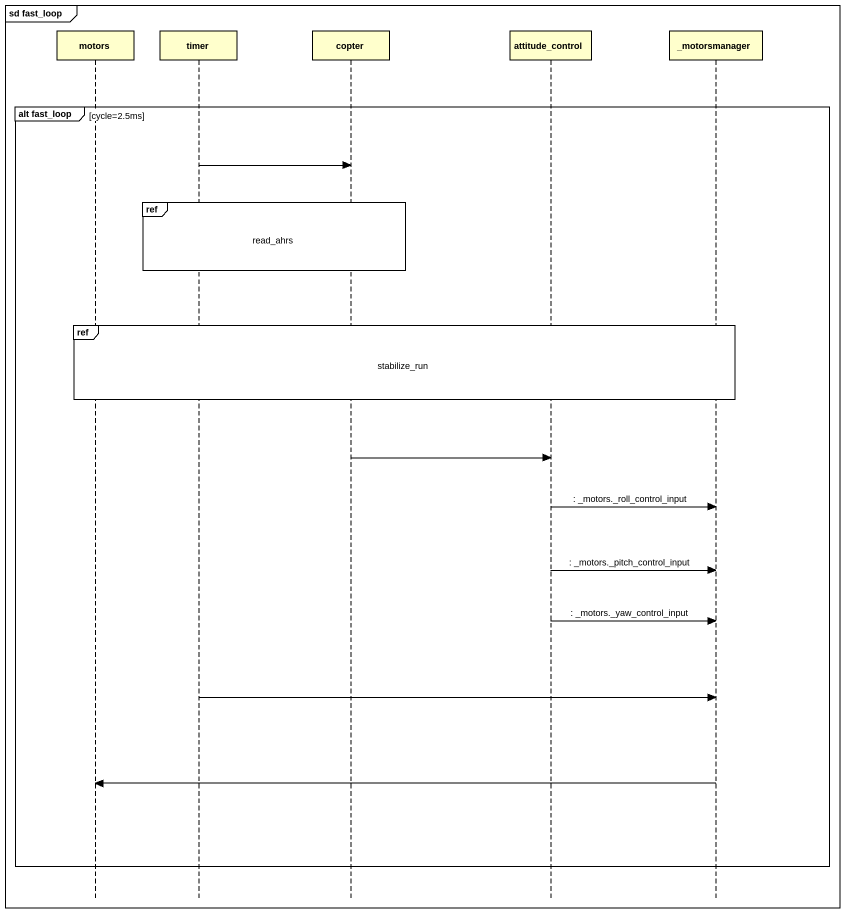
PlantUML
@startuml
mainframe sd fast_loop
hide footbox
participant motors
participant timer
participant copter
participant attitude_control
participant "_motorsmanager" as motorsmanager

group alt fast_loop [cycle=2.5ms]
  timer -> copter
  ref over timer, copter : read_ahrs
  ref over motors, timer, copter, attitude_control, motorsmanager : stabilize_run
  copter -> attitude_control
  attitude_control -> motorsmanager : : _motors._roll_control_input
  attitude_control -> motorsmanager : : _motors._pitch_control_input
  attitude_control -> motorsmanager : : _motors._yaw_control_input
  timer -> motorsmanager
  motorsmanager -> motors
end
@enduml
